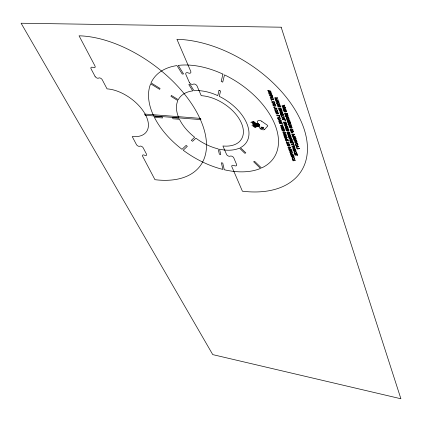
<?xml version="1.0" encoding="UTF-8"?>
<svg xmlns="http://www.w3.org/2000/svg" width="422" height="422" viewBox="0 0 422 422"><rect width="100%" height="100%" fill="white"/><g stroke="black" fill="none" stroke-linecap="round" stroke-linejoin="round"><path stroke-width="0.63" d="M286.01 138.194L285.842 137.619L285.082 137.556L285.393 138.21L285.921 138.337M286.802 116.651L286.57 115.892L285.868 115.839L286.095 116.472M289.545 148.09L289.381 147.536L288.627 147.468L289.445 148.243M293.295 135.098L293.126 134.528L292.356 134.465L292.662 135.13L293.206 135.251M293.981 137.314L293.759 136.586L293.074 136.528L293.29 137.129M252.129 122.333L254.097 122.485L256.513 124.226L258.855 124.411L259.741 125.044L259.277 125.608L256.128 125.387L255.669 125.914L253.791 125.761M298.328 148.76C298.085 149.926 295.637 147.974 297.172 147.558C297.389 147.737 296.703 148.739 297.758 148.66M254.577 123.298L254.287 123.63L252.493 123.488M297.784 148.639L297.921 148.47A1.155 0.717 27.9 0 1 298.491 148.18M264.7 129.354L267.801 125.962L267.585 125.376L261.64 121.235M261.476 127.502L260.912 127.159M262.342 127.576L261.788 127.265M261.745 128.235L261.197 127.924M263.217 127.644L262.663 127.323M260.996 127.022L261.561 127.365M261.872 127.096L262.437 127.433M262.621 128.309L262.062 127.977M263.47 128.388L262.938 128.056M261.276 127.76L261.84 128.098M262.748 127.164L263.312 127.502M262.146 127.829L262.716 128.167M263.022 127.898L263.586 128.241M276.911 101.164L276.341 100.948M286.696 116.794L286.132 116.562M293.865 137.445L293.316 137.203M289.766 137.709L289.228 137.477M290.109 150.353L289.608 150.148M252.588 121.594L253.791 121.684L256.66 123.746L258.253 123.868M253.928 121.837L252.588 122.016M251.559 121.937L252.076 121.979M250.763 122.649L251.106 122.675M251.617 122.718L252.81 122.813M253.327 122.849L254.693 122.955M252.783 123.161L255.088 123.34L256.565 124.369L259.061 124.564M256.291 123.435L258 123.567M256.518 123.593L258.122 123.715M256.37 124.073L258.665 124.253M253.232 123.899L255.458 124.073L256.476 124.785L259.736 125.044M252.493 124.332L254.709 124.506L255.505 125.06M253.88 124.928L259.446 125.371M259.335 125.503L254.587 125.476M251.945 125.265L252.287 125.292M252.799 125.334L254.076 125.434M259.082 126.041L256.892 125.872L255.911 126.98L253.501 126.505M259.061 126.183L256.951 126.014L255.795 127.317L254.176 127.191M256.834 126.146L259.05 126.32M252.82 126.036L253.506 126.088M254.012 126.131L256.318 126.526M298.607 148.243L298.771 148.618M287.561 116.546L288.527 117.058L288.722 117.617L287.952 117.226A2.21 1.43 29.4 0 1 287.203 116.746L287.229 116.73M277.739 100.884L278.752 101.422L278.953 101.997L278.214 101.628A2.242 1.472 30.5 0 1 277.412 101.116M260.896 129.016L260.495 128.736M286.686 128.362L286.549 128.177A5.291 3.376 28.9 0 1 286.401 127.95L285.979 127.46L285.726 127.708A1.145 0.728 29.1 0 0 285.789 127.887L286.243 128.657A0.86 0.549 29.2 0 1 285.61 128.293L285.298 127.766M287.461 130.493L287.287 130.266A5.275 3.36 28.8 0 1 287.134 130.034L286.717 129.549L286.459 129.791A1.145 0.723 29 0 0 286.527 129.976L286.976 130.741A0.86 0.543 29.1 0 1 286.343 130.377L286.037 129.855M294.123 159.11C294.102 158.593 294.429 157.643 292.989 157.664C291.686 157.601 292.894 158.503 293.021 158.999M296.175 153.376C296.128 152.827 296.513 151.894 295.031 151.904C293.712 151.846 294.936 152.759 295.062 153.26M297.51 145.337C297.536 144.83 297.721 143.712 296.249 143.839C295.057 143.86 296.291 144.73 296.381 145.226A1.424 0.891 28.1 0 1 295.495 143.691A1.424 0.891 28.1 0 1 297.478 143.913A1.424 0.891 28.1 0 1 297.594 145.426M288.078 127.913L287.799 127.476A0.95 0.607 29.1 0 0 287.393 127.18L286.86 127.017L287.271 127.555A0.554 0.353 29.1 0 1 287.588 127.84L287.64 127.935A1.176 0.749 29.1 0 1 287.688 128.088L287.276 128.346L286.496 127.349A0.802 0.506 29.2 0 0 286.311 127.207L286.237 127.159A0.775 0.491 29.2 0 0 285.926 127.033M288.812 130.002L288.532 129.57A0.95 0.601 29 0 0 288.126 129.274L287.598 129.106L288.004 129.644A0.554 0.353 29 0 1 288.321 129.929L288.368 130.023A1.171 0.744 29 0 1 288.421 130.171L288.01 130.435L287.229 129.438A0.797 0.506 29.1 0 0 287.05 129.296L286.976 129.248A0.77 0.491 29.1 0 0 286.665 129.121M289.845 132.946L289.566 132.513A0.944 0.596 28.9 0 0 289.16 132.218L288.632 132.054L289.038 132.587A0.554 0.348 28.9 0 1 289.355 132.872L289.402 132.962A1.166 0.738 28.9 0 1 289.45 133.115L289.023 133.357L288.268 132.381A0.797 0.501 28.9 0 0 288.084 132.239L288.01 132.191A0.77 0.485 28.9 0 0 287.704 132.065M289.967 121.088L289.687 120.645A0.96 0.617 29.2 0 0 289.27 120.344L288.738 120.18L289.149 120.729A0.564 0.364 29.2 0 1 289.471 121.019L289.518 121.114A1.187 0.765 29.3 0 1 289.571 121.267L289.133 121.525L288.363 120.523A0.807 0.522 29.3 0 0 288.179 120.375L288.105 120.328A0.781 0.501 29.3 0 0 287.793 120.201M289.545 150.021L289.339 149.462L290.014 149.52L290.231 150.211M289.191 137.393L288.975 136.791L289.661 136.849L289.882 137.567M276.283 100.826L276.062 100.193L276.763 100.236L277.011 101.022M287.155 120.956L287.466 121.489A0.87 0.559 29.3 0 0 288.105 121.863L287.651 121.077A1.155 0.744 29.3 0 1 287.582 120.892L287.82 120.634L288.268 121.135A5.344 3.45 29.1 0 0 288.421 121.367L288.595 121.605A0.923 0.591 29.2 0 0 289.476 122.053M290.468 149.646L291.544 149.662L291.391 149.235L288.738 148.987C288.395 149.958 290.383 151.598 290.647 150.337M277.243 100.362L278.372 100.336L278.203 99.856L275.418 99.682C275.023 100.642 277.17 102.673 277.439 101.101M290.12 136.976L291.217 136.981L291.059 136.538L288.363 136.311C288.047 137.203 289.925 139.06 290.304 137.693M287.044 116.018L288.163 116.003L288.004 115.538L285.24 115.338C284.929 116.245 286.781 118.192 287.24 116.804M294.224 136.712L295.326 136.717L295.173 136.269L292.462 136.042C292.135 136.944 294.018 138.801 294.403 137.43M260.485 128.747A3.418 2.131 30.4 0 1 259.182 125.592M264.763 129.406A3.492 2.179 30.4 0 1 260.912 129.09M258.802 124.437A3.423 2.147 30.6 0 1 257.663 121.019A3.423 2.147 30.6 0 1 261.672 121.193M290.368 149.652A1.076 0.665 28.3 0 0 290.9 150.163L291.887 150.633L292.071 151.15L291.333 150.775A2.115 1.313 28.3 0 1 290.616 150.322M292.995 159.052A1.398 0.855 28 0 1 292.151 157.512A1.398 0.855 28 0 1 294.087 157.744A1.398 0.855 28 0 1 294.203 159.2M277.713 100.932A1.139 0.749 30.5 0 1 277.143 100.373M288.015 127.924A1.234 0.786 29.1 0 1 287.698 128.99M287.598 128.852A0.913 0.58 29.1 0 1 286.712 128.415M285.351 127.76A1.039 0.659 29.2 0 1 285.873 126.906M288.748 130.013A1.229 0.781 29 0 1 288.432 131.073M288.332 130.936A0.913 0.58 29 0 1 287.445 130.498M286.084 129.849A1.039 0.659 29.1 0 1 286.612 128.995M289.782 132.956A1.224 0.775 28.9 0 1 289.46 134.006M289.36 133.874A0.907 0.575 28.9 0 1 288.479 133.436L288.321 133.199A5.259 3.339 28.7 0 1 288.173 132.972L287.751 132.492L287.498 132.73A1.139 0.723 28.9 0 0 287.561 132.909L288.01 133.674A0.855 0.543 28.9 0 1 287.382 133.31L287.076 132.788A1.034 0.654 28.9 0 1 287.651 131.938M290.025 136.981A1.092 0.691 28.7 0 0 290.563 137.509L291.565 137.983L291.755 138.516L291.001 138.136A2.152 1.356 28.6 0 1 290.273 137.672M295.036 153.318A1.408 0.87 28 0 1 294.187 151.756A1.408 0.87 28 0 1 296.144 151.983A1.408 0.87 28 0 1 296.26 153.46M287.498 116.572A1.124 0.728 29.5 0 1 286.944 116.024M289.903 121.103A1.245 0.802 29.2 0 1 289.576 122.19M287.203 120.95A1.05 0.675 29.3 0 1 287.735 120.075M294.129 136.717A1.097 0.696 28.4 0 0 294.667 137.245L295.674 137.725L295.859 138.258L295.147 137.894A2.163 1.366 28.4 0 1 294.377 137.408M298.264 148.718A0.992 0.617 27.9 0 1 298.744 148.56M286.016 111.202L284.671 111.382L283.985 110.422L285.821 110.548L286.016 111.202M281.627 109.767C281.226 111.128 278.145 109.957 278.462 108.296L281.226 108.48L281.627 109.789M290.056 148.333L289.83 147.579L290.832 147.668L290.679 147.236L288.026 146.993C287.894 147.911 289.387 149.414 290.051 148.375M282.882 113.27L282.74 113.792L281.627 113.734L281.274 112.727L281.738 112.758L281.928 113.296C283.157 113.196 281.485 111.561 280.646 112.088C279.554 112.368 281.896 113.803 280.683 113.507C277.961 111.392 283.004 110.786 282.882 113.27M284.792 130.794C284.37 132.033 281.5 131.02 281.711 129.354L284.407 129.575L284.792 130.815M290.204 135.33L288.041 135.393L288.2 135.842C292.509 137.245 290.278 133.035 287.577 134.08L287.735 134.528L289.798 134.755L290.204 135.33M293.812 135.346L293.585 134.565L294.614 134.65L294.456 134.201L291.739 133.98C291.591 134.924 293.132 136.475 293.812 135.388M286.522 111.392C286.258 112.632 283.088 111.777 283.352 109.92L286.127 110.11L286.522 111.392M274.421 102.841L274.221 102.166L272.39 102.05L273.045 103L274.421 102.878M278.726 113.597L277.792 114.035L276.183 113.924L276.02 113.455C279.596 114.515 278.029 111.772 275.693 112.547L275.524 112.083L277.781 112.305L278.726 113.597M281.126 109.588L279.765 109.746L279.095 108.802L280.925 108.923L281.126 109.588M273.372 104.772C275.35 107.895 276.173 103.015 273.372 104.772M274.928 103.037C274.342 104.345 271.51 103.242 271.752 101.544L274.516 101.718L274.928 103.063M275.381 110.395C277.349 113.465 278.167 108.723 275.387 110.369M277.032 102.931C278.8 106.001 280.097 101.333 277.038 102.899M284.301 130.62L282.998 130.757L282.329 129.844L284.111 129.987L284.301 130.604M286.527 138.442L286.301 137.656L287.308 137.746L287.15 137.303L284.475 137.071C284.349 137.999 285.826 139.529 286.522 138.485M278.13 118.086C279.892 121.093 281.099 116.504 278.13 118.086M284.349 135.483C285.942 138.089 286.934 134.164 284.349 135.483M286.802 118.492C288.775 121.547 289.624 116.836 286.807 118.466M287.614 144.609C289.371 147.457 290.478 143.2 287.619 144.582M288.717 123.989C290.241 126.632 291.486 122.696 288.727 123.931M290.668 129.591C292.573 132.561 293.485 128.061 290.674 129.538M290.225 151.904C292.145 154.779 292.884 150.39 290.225 151.904M219.044 90.303L217.763 95.63A40.232 24.207 32.8 0 0 194.014 90.741L190.079 84.416L188.792 84.564L192.733 90.883A40.232 24.207 32.8 0 0 178.274 99.703L171.369 95.441L170.947 96.337L177.841 100.589A40.232 24.207 32.8 0 0 178.928 118.118L172.461 117.611L173.015 118.788L179.477 119.299A40.232 24.207 32.8 0 0 194.632 137.224L191.356 140.368L192.59 141.307L195.877 138.173A40.232 24.207 32.8 0 0 218.132 148.892L219.371 154.215L220.764 154.536L219.53 149.214A40.232 24.207 32.8 0 0 239.453 148.117L244.86 153.323L245.826 152.869L240.413 147.653A40.232 24.207 32.8 0 0 219.271 96.348L220.569 91.025L219.044 90.303M222.943 74.135L221.191 81.399L222.737 82.132L224.509 74.879A72.062 43.429 32.8 0 1 274.986 124.701A72.062 43.429 32.8 0 1 261.508 167.993L254.593 161.325L253.622 161.763L260.532 168.42A72.062 43.429 32.8 0 1 224.293 169.755L222.747 163.087L221.371 162.76L222.927 169.428A72.062 43.429 32.8 0 1 183.227 150.243L187.331 146.328L186.107 145.4L182.014 149.325A72.062 43.429 32.8 0 1 154.368 117.305L162.57 117.96L162.006 116.788L153.793 116.145A72.062 43.429 32.8 0 1 150.643 83.809L159.653 89.369L160.059 88.456L151.039 82.891A72.062 43.429 32.8 0 1 176.96 65.579L182.257 74.072L183.544 73.913L178.253 65.405A72.062 43.429 32.8 0 1 222.943 74.135M275.824 108.581L274.537 109.33L274.347 108.786L275.239 108.322L273.957 107.7L273.757 107.146L275.656 108.111L276.811 108.185L276.98 108.66L275.824 108.581M297.684 146.687L296.402 147.336L296.223 146.835L297.114 146.434L295.875 145.827L295.695 145.316L297.526 146.249L298.66 146.355L298.808 146.787L297.684 146.687M272.522 96.11L270.08 96.875L270.265 97.387L273.377 98.511L273.187 97.988L272.485 97.74L272.143 96.786L272.707 96.622L272.522 96.11M284.402 105.115L281.933 105.859L282.112 106.36L285.219 107.489L285.04 106.972L284.338 106.724L284.011 105.78L284.576 105.621L284.402 105.115M271.731 96.902L270.818 97.165L271.963 97.556L271.731 96.902M284.175 116.899L281.748 117.596L281.922 118.086L284.987 119.204L284.808 118.703L284.117 118.455L283.795 117.538L284.349 117.395L284.175 116.899M282.719 124.822L280.324 125.487L280.498 125.967L283.521 127.075L282.661 126.342L282.339 125.439L282.893 125.302L282.719 124.822M286.907 124.69L284.497 125.36L284.665 125.84L287.704 126.959L286.839 126.22L286.522 125.318L287.076 125.176L286.907 124.69M283.589 105.896L282.666 106.144L283.816 106.539L283.589 105.896M283.384 117.648L282.476 117.88L283.6 118.271L283.384 117.648M296.866 141.17L294.461 141.787L294.625 142.251L297.626 143.359L296.782 142.636L296.476 141.766L297.03 141.639L296.866 141.17M281.933 125.545L281.041 125.772L282.154 126.157L281.933 125.545M281.368 121.019L278.942 121.626L278.768 121.14L280.577 120.734L278.362 120.006L278.182 119.51L281.194 120.528L281.368 121.019M286.116 125.418L285.214 125.645L286.332 126.036L286.116 125.418M294.772 147.136L292.399 147.726L292.562 148.185L295.527 149.288L294.392 147.716L294.936 147.595L294.772 147.136M296.07 141.861L295.173 142.066L296.276 142.457L296.07 141.861M292.198 139.787L289.787 140.336L289.624 139.867L291.423 139.503L289.239 138.78L289.065 138.3L292.035 139.313L292.198 139.787M296.597 140.384L294.166 140.932L294.002 140.463L295.817 140.099L293.622 139.371L293.454 138.891L296.434 139.909L296.597 140.384M293.986 147.811L293.1 148.011L294.192 148.396L293.986 147.811M269.964 91.321L268.213 91.653L268.418 92.233L270.513 92.771L268.703 93.03L268.877 93.515L271.452 93.093L271.267 92.576L269.014 91.975L270.924 91.611L270.739 91.083L267.743 90.345L267.923 90.846L269.964 91.321M279.464 105.906L277.723 106.207L277.977 106.919L280.741 107.104L280.588 106.66L278.409 106.518L280.424 106.191L280.266 105.732L277.919 105.125L280.102 105.268L279.944 104.825L277.175 104.645L277.428 105.358L279.464 105.906M285.578 123.308L283.864 123.572L284.106 124.258L286.828 124.469L286.68 124.042L284.533 123.878L286.522 123.593L286.369 123.155L284.064 122.538L286.211 122.702L286.063 122.275L283.331 122.069L283.573 122.755L285.578 123.308M281.168 27.203L21.1 23.236L212.751 354.617L400.9 398.764L281.168 27.203M271.747 93.927L268.967 93.768L269.141 94.254L270.233 94.317L270.576 95.266L269.484 95.203L269.658 95.688L272.433 95.852L272.259 95.367L271.045 95.293L270.702 94.343L271.921 94.417L271.747 93.927M277.486 97.814L274.701 97.646L275.281 99.286L275.751 99.312L275.339 98.157L275.999 98.199L276.352 99.196L276.821 99.223L276.473 98.226L277.655 98.3L277.486 97.814M271.103 98.458L270.639 98.426L271.314 100.315L271.779 100.346L271.531 99.645L273.831 99.787L273.656 99.302L271.357 99.165L271.103 98.458M285.309 107.747L282.529 107.557L282.687 108.021L284.876 109.108L283.025 108.981L283.178 109.419L285.952 109.609L285.789 109.134L283.647 108.064L285.462 108.185L285.309 107.747M282.049 110.828L279.29 110.638L279.459 111.107L282.212 111.297L282.049 110.828M287.255 113.37L284.486 113.18L285.087 114.9L285.552 114.932L285.119 113.682L285.731 113.724L286.137 114.889L286.601 114.921L286.195 113.755L286.949 113.808L287.398 115.106L287.867 115.137L287.255 113.37M283.252 114.256L280.503 114.061L280.667 114.526L283.415 114.721L283.252 114.256M281.231 114.837L280.767 114.805L281.411 116.636L281.875 116.672L281.632 115.987L283.916 116.155L283.753 115.686L281.469 115.522L281.231 114.837M279.411 115.512L276.705 115.322L276.874 115.781L279.116 115.945L279.528 117.1L279.986 117.131L279.411 115.512M285.077 119.463L282.36 119.262L282.524 119.721L284.776 119.89L285.177 121.035L285.641 121.072L285.077 119.463M290.405 122.48L287.656 122.275L287.82 122.733L290.563 122.939L290.405 122.48M281.738 122.063L279.026 121.858L279.628 123.535L280.087 123.572L279.649 122.348L280.25 122.396L280.656 123.53L281.11 123.567L280.704 122.433L281.448 122.485L281.896 123.751L282.35 123.788L281.738 122.063M199.854 118.329L145.163 114.093A0.823 0.464 35.2 0 0 144.767 114.631A0.823 0.464 35.2 0 0 145.738 115.301L200.397 119.584A0.849 0.506 33.3 0 0 200.84 119.015A0.849 0.506 33.3 0 0 199.854 118.329M291.57 125.851L288.833 125.635L288.986 126.083L291.133 127.149L289.307 127.006L289.455 127.428L292.188 127.644L292.029 127.186L289.93 126.136L291.718 126.273L291.57 125.851M283.605 127.323L280.904 127.106L281.063 127.549L283.194 128.605L281.39 128.462L281.543 128.879L284.238 129.095L284.08 128.647L281.996 127.602L283.758 127.745L283.605 127.323M293.501 131.437L290.779 131.216L291.312 132.745L291.771 132.782L291.396 131.706L292.04 131.759L292.362 132.687L292.821 132.724L292.499 131.796L293.659 131.891L293.501 131.437M285.509 132.682L282.824 132.461L282.983 132.909L284.038 132.993L284.349 133.869L283.294 133.779L283.452 134.228L286.137 134.449L285.979 134.006L284.808 133.906L284.491 133.03L285.673 133.13L285.509 132.682M295.938 138.485L293.232 138.252L293.385 138.696L296.091 138.928L295.938 138.485M287.878 139.339L285.203 139.112L285.778 140.721L286.232 140.763L285.81 139.587L286.406 139.64L286.791 140.732L287.245 140.774L286.854 139.682L287.582 139.745L288.015 140.959L288.463 141.001L287.878 139.339M292.551 140.795L289.867 140.558L290.436 142.172L290.89 142.214L290.473 141.038L291.069 141.09L291.454 142.182L291.908 142.225L291.523 141.133L292.251 141.196L292.678 142.409L293.132 142.451L292.551 140.795M286.622 141.866L286.174 141.824L286.791 143.543L287.24 143.58L287.013 142.942L289.223 143.137L289.07 142.705L286.854 142.504L286.622 141.866M293.269 142.836L290.61 142.599L290.763 143.037L292.968 143.232L293.353 144.324L293.802 144.361L293.269 142.836M293.918 144.688L291.259 144.451L291.417 144.883L293.617 145.084L293.997 146.165L294.451 146.207L293.918 144.688M294.551 146.503L291.882 146.265L292.035 146.698L294.704 146.94L294.551 146.503M299.335 148.307L298.818 148.259L298.966 148.671L299.478 148.718L299.335 148.307M295.611 149.525L292.947 149.277L293.095 149.699L295.178 150.738L293.406 150.57L293.543 150.97L296.207 151.218L296.054 150.786L294.013 149.763L295.753 149.926L295.611 149.525M297.114 153.819L294.461 153.566L295.015 155.132L295.463 155.175L295.062 154.035L295.648 154.093L296.022 155.154L296.471 155.196L296.096 154.135L296.819 154.204L297.236 155.386L297.679 155.428L297.114 153.819M290.721 153.323L290.278 153.281L290.874 154.958L291.322 155.001L291.101 154.378L293.29 154.584L293.137 154.162L290.948 153.951L290.721 153.323M293.612 155.486L290.974 155.233L291.533 156.789L291.977 156.831L291.57 155.697L292.156 155.755L292.53 156.81L292.973 156.852L292.599 155.797L293.316 155.866L293.733 157.042L294.176 157.084L293.612 155.486M292.821 159.189L292.377 159.141L292.968 160.798L293.411 160.84L293.19 160.223L295.368 160.444L295.221 160.022L293.042 159.806L292.821 159.189M95.045 76.34L91.105 68.944A2.453 1.377 38.4 0 1 91.173 67.372A2.453 1.377 38.4 0 1 93.03 67.462A2.469 1.387 38.5 0 0 94.971 65.964L79.062 35.812A97.92 54.005 36 0 1 197.575 113.75A97.92 54.005 36 0 1 154.964 179.688L142.62 156.288A2.194 1.171 33.7 0 1 142.794 155.038A2.194 1.171 33.7 0 1 144.556 155.227A2.205 1.182 33.8 0 0 146.497 154.157L143.216 147.869A2.226 1.197 34.1 0 0 141.607 146.402A2.226 1.197 34.1 0 0 139.83 146.228A2.231 1.203 34.3 0 1 136.448 144.588L132.218 136.57A32.505 17.861 35.9 0 0 145.474 114.731A32.505 17.861 35.9 0 0 107.056 88.868L102.277 79.811A2.421 1.356 37.8 0 0 100.51 78.175A2.421 1.356 37.8 0 0 98.658 78.075A2.432 1.356 38 0 1 95.045 76.34M189.314 82.364L185.88 74.52A2.569 1.598 35.6 0 1 186.192 72.858A2.569 1.598 35.6 0 1 188.312 72.959A2.585 1.614 35.7 0 0 190.765 71.381L176.934 39.293A102.836 62.118 32.8 0 1 301.461 122.116A102.836 62.118 32.8 0 1 242.397 191.187L231.842 166.695A2.31 1.329 30.4 0 1 232.227 165.392A2.31 1.329 30.4 0 1 234.215 165.603A2.321 1.345 30.4 0 0 236.605 164.506L233.799 157.907A2.337 1.361 30.7 0 0 232.184 156.362A2.337 1.361 30.7 0 0 230.175 156.161A2.342 1.366 31 0 1 226.551 154.415L222.916 145.991A34.119 20.52 32.7 0 0 241.426 123.129A34.119 20.52 32.7 0 0 201.231 95.667L197.095 86.072A2.537 1.567 34.8 0 0 195.312 84.331A2.537 1.567 34.8 0 0 193.202 84.215A2.548 1.572 35.1 0 1 189.314 82.364M273.139 105.41A1.635 1.06 30.6 0 0 275.73 105.922A1.635 1.06 30.6 0 0 274.142 103.87A1.635 1.06 30.6 0 0 273.139 105.41M275.149 111.023A1.625 1.05 30.2 0 0 277.723 111.545A1.625 1.05 30.2 0 0 276.152 109.509A1.625 1.05 30.2 0 0 275.149 111.023M277.94 118.751A1.609 1.034 29.8 0 0 280.482 119.183A1.609 1.034 29.8 0 0 278.837 117.205A1.609 1.034 29.8 0 0 277.94 118.751M284.159 136.121A1.577 0.992 29 0 0 286.659 136.57A1.577 0.992 29 0 0 285.056 134.65A1.577 0.992 29 0 0 284.159 136.121M287.419 145.226A1.561 0.971 28.5 0 0 289.898 145.685A1.561 0.971 28.5 0 0 288.316 143.802A1.561 0.971 28.5 0 0 287.419 145.226M290.067 152.564A1.551 0.955 28.2 0 0 292.509 152.938A1.551 0.955 28.2 0 0 290.858 151.108A1.551 0.955 28.2 0 0 290.067 152.564M276.795 103.569A1.641 1.071 30.4 0 0 279.406 104.086A1.641 1.071 30.4 0 0 277.818 102.019A1.641 1.071 30.4 0 0 276.795 103.569M286.601 119.162A1.619 1.044 29.4 0 0 289.17 119.6A1.619 1.044 29.4 0 0 287.524 117.611A1.619 1.044 29.4 0 0 286.601 119.162M288.511 124.648A1.609 1.034 29.1 0 0 291.069 125.091A1.609 1.034 29.1 0 0 289.439 123.118A1.609 1.034 29.1 0 0 288.511 124.648M290.463 130.24A1.598 1.018 28.8 0 0 293.005 130.688A1.598 1.018 28.8 0 0 291.391 128.736A1.598 1.018 28.8 0 0 290.463 130.24"/></g></svg>
